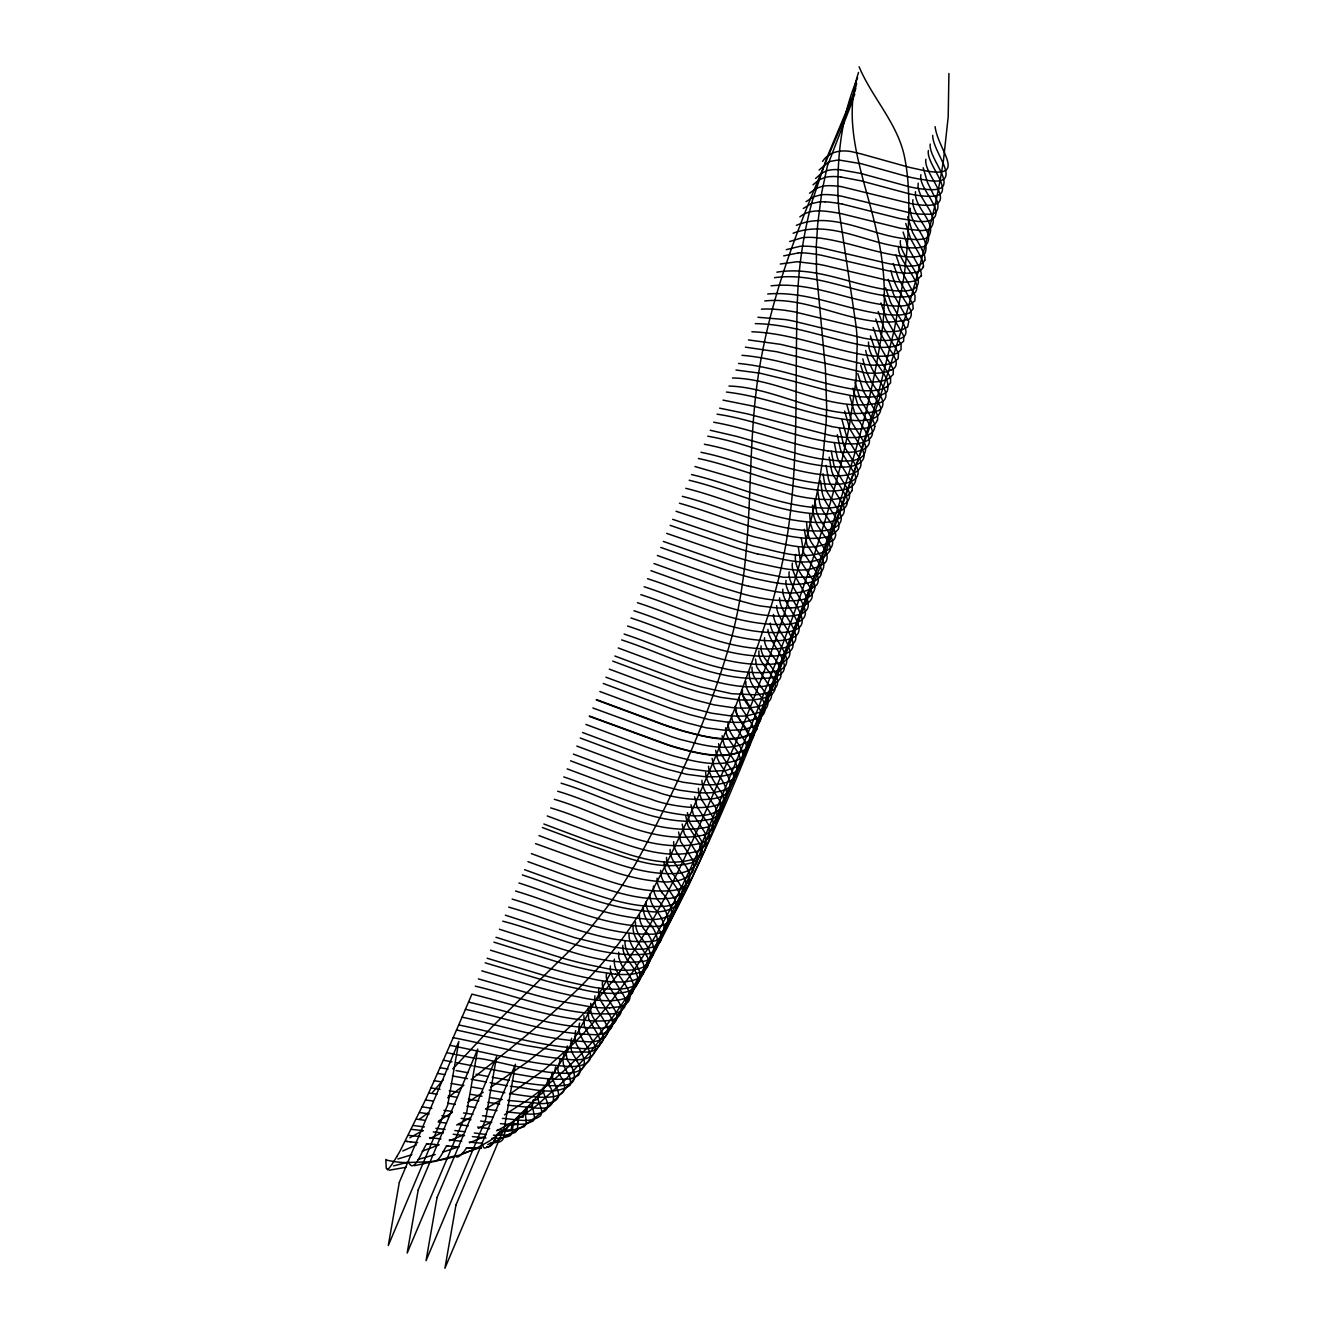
<?xml version="1.0" encoding="UTF-8"?>
<svg xmlns="http://www.w3.org/2000/svg" width="1335" height="1335" viewBox="0 0 1335 1335"><rect width="100%" height="100%" fill="white"/><g stroke="black" fill="none" stroke-linecap="round" stroke-linejoin="round"><path stroke-width="1.5" d="M712.106 758.297L713.674 765.723A225.949 62.278 22.9 0 0 715.076 768.86L716.678 771.914A190.021 52.382 22.9 0 0 718.614 775.068C751.905 820.491 670.837 807.692 651.28 799.181A156.529 43.137 22.9 0 1 627.066 791.221L567.158 768.877M798.28 546.699L800.332 560.783L812.548 579.557A116.712 32.174 22.9 0 1 815.068 587.133C812.631 604.204 788.868 600.516 776.436 600.299A110.054 30.338 22.9 0 1 744.062 594.292L716.344 585.865L653.95 563.537M750.437 741.442L750.487 738.088M750.637 739.623L749.853 744.179M715.627 750.353L717.145 757.713A202.069 55.703 22.9 0 0 722.152 767.074C755.36 811.313 676.444 800.282 657.054 791.872A156.979 43.271 22.9 0 1 630.47 783.178M908.551 223.079C909.185 201.518 908.968 179.741 904.83 158.498C898.405 124.072 872.306 98.306 859.089 66.75M718.58 743.712L720.032 751.021A198.231 54.652 22.9 0 0 725.105 760.416C729.177 766.674 735.869 773.499 733.282 781.626A142.611 39.316 22.9 0 1 720.6 791.221M694.601 796.778L696.92 806.407L707.734 823.461A97.505 26.884 22.9 0 1 708.868 825.864L709.402 834.926M722.118 735.752L723.97 744.146A196.963 54.284 22.9 0 0 728.66 752.423C732.748 758.68 739.423 765.506 736.82 773.633A153.709 42.37 22.9 0 1 735.602 776.102L734.767 777.254M690.979 804.721L693.265 814.35L704.146 831.421A98.273 27.084 22.9 0 1 705.28 833.841L705.831 842.902M795.627 554.442C793.357 567.725 804.104 577.137 810.095 587.55A115.594 31.856 22.9 0 1 812.264 595.327L812.164 596.528A108.836 30.004 22.9 0 1 811.229 599.448C806.941 606.24 798.063 607.558 790.67 607.976M725.656 727.792C724.922 742.377 743.545 750.904 740.358 765.639A154.91 42.703 22.9 0 1 739.139 768.126L737.32 770.328A124.622 34.36 22.9 0 1 734.767 772.231L731.48 773.816A158.097 43.571 22.9 0 1 728.543 774.834L721.267 776.319A118.965 32.791 22.9 0 1 716.661 776.72L709.536 776.786A148.335 40.884 22.9 0 1 703.178 776.486L686.641 774.283L666.799 769.16A180.058 49.629 22.9 0 1 658.956 766.741L648.159 763.186A145.899 40.217 22.9 0 1 640.116 760.366L580.208 738.005M728.076 722.352C727.275 736.92 746.031 745.414 742.777 760.166A155.794 42.954 22.9 0 1 741.576 762.652L739.74 764.855A120.667 33.258 22.9 0 1 737.905 766.307L726.223 770.428L711.872 771.28A154.843 42.687 22.9 0 1 705.548 770.996L689.144 768.843L669.152 763.67A186.566 51.431 22.9 0 1 661.276 761.234L650.479 757.679A143.412 39.533 22.9 0 1 642.435 754.859L582.527 732.498M687.375 812.648L689.594 822.277L700.558 839.398A99.124 27.317 22.9 0 1 701.693 841.801L702.243 850.879M678.564 832.022L680.683 841.651L690.312 856.169A111.456 30.722 22.9 0 1 692.097 859.323C701.593 879.465 671.722 883.787 658.172 881.35A98.206 27.067 22.9 0 1 629.202 876.327L624.096 874.976A89.345 24.631 22.9 0 1 616.336 872.69L535.569 843.637M685.773 816.136L687.992 825.764L698.989 842.902A99.674 27.468 22.9 0 1 700.124 845.305L700.675 854.383M731.613 714.392C730.379 729.895 757.112 743.445 742.11 757.846C720.566 768.793 694.601 761.617 672.59 755.66A197.313 54.385 22.9 0 1 664.663 753.19L653.883 749.636A139.775 38.531 22.9 0 1 645.84 746.816L585.932 724.454M742.293 690.028L742.243 693.599M742.46 689.661C740.524 704.746 762.235 713.741 756.695 729.16M757.729 726.19L756.061 716.711L742.911 695.201M583.896 1015.701L584.346 1026.448L591.522 1038.947M735.151 706.432L737.204 715.593L749.97 736.837M745.898 681.568C744.229 696.703 770.545 709.202 757.996 724.271A110.204 30.371 22.9 0 1 756.061 725.689L743.929 729.628L729.311 730.379A159.482 43.955 22.9 0 1 722.902 730.045L706.365 727.842L686.44 722.702A189.77 52.315 22.9 0 1 680.199 720.783L672.673 718.38A136.537 37.63 22.9 0 1 668.067 716.828L599.849 691.513M735.301 706.082C734.6 718.864 748.518 726.457 750.32 738.439M682.152 824.079L684.321 833.707L695.402 850.879A100.926 27.818 22.9 0 1 696.536 853.282C702.56 867.6 684.655 873.791 673.708 873.574C644.104 874.659 615.919 863.478 588.401 854.066A164.088 45.223 22.9 0 1 577.921 850.195L538.973 835.593M588.051 1008.209L588.652 1018.805L596.161 1031.805A139.574 38.465 22.9 0 1 599.599 1038.747L600.066 1041.834A112.157 30.922 22.9 0 1 599.615 1045.388L595.994 1049.827L589.653 1052.063L564.955 1051.963L525.79 1045.455L456.52 1029.986M749.352 673.474C748.134 688.092 767.909 696.553 764.705 711.655A136.988 37.764 22.9 0 1 763.52 714.142L761.634 716.328A111.556 30.755 22.9 0 1 759.698 717.746L744.78 721.985A122.403 33.742 22.9 0 1 740.041 722.335L732.731 722.335A146.566 40.4 22.9 0 1 726.223 721.968L709.319 719.615L689.778 714.592A172.866 47.643 22.9 0 1 683.62 712.723L676.077 710.32A132.399 36.496 22.9 0 1 671.472 708.785L603.253 683.47M590.754 1003.303L590.454 1009.494L591.789 1014.734A115.394 31.806 22.9 0 0 593.191 1017.637L599.298 1027.333A141.126 38.899 22.9 0 1 602.502 1033.774C606.841 1046.89 589.569 1049.594 580.241 1048.375C538.873 1046.173 499.073 1033.173 458.706 1024.946M618.656 952.239L618.756 957.395L620.825 963.269A192.323 53.016 22.9 0 0 622.277 966.089C656.47 1005.706 605.623 1003.469 579.74 997.145A198.481 54.718 22.9 0 1 574.884 996.194A228.952 63.112 22.9 0 1 535.485 986.548L481.785 970.845M738.856 698.122L740.842 707.216L750.887 722.419A101.777 28.052 22.9 0 1 752.59 725.556L754.141 731.23L753.507 736.019A154.993 42.72 22.9 0 1 752.489 738.138C732.848 754.742 702.36 744.796 679.999 739.373A211.447 58.289 22.9 0 1 671.622 736.753L592.89 707.984M614.367 959.181C613.065 971.196 623.662 979.79 628.201 989.986A119.499 32.941 22.9 0 1 629.336 992.94L629.92 996.561A103.479 28.519 22.9 0 1 618.322 1006.89L609.628 1007.842M752.039 667.15C750.954 681.434 769.227 689.527 767.892 704.096A131.898 36.362 22.9 0 1 766.39 707.934L765.522 709.069A115.177 31.74 22.9 0 1 762.519 711.538L747.517 715.744A131.18 36.162 22.9 0 1 728.793 715.643L711.622 713.19L692.381 708.284A161.852 44.622 22.9 0 1 686.273 706.432L682.519 705.264A130.546 35.978 22.9 0 1 673.307 702.227L605.906 677.195M594.909 995.81L594.576 1001.1L596.111 1007.091A124.372 34.276 22.9 0 0 597.496 1009.961L604.254 1020.741A143.98 39.683 22.9 0 1 606.958 1026.148C611.814 1038.146 596.144 1042.969 586.933 1041.667C544.33 1039.982 503.462 1025.897 462.06 1017.17M486.741 1147.266C496.587 1146.298 493.316 1132.013 503.045 1131.112A58.99 16.27 22.9 0 1 503.612 1130.979L503.812 1130.945A55.503 15.302 22.9 0 1 510.905 1130.478L512.406 1123.135M518.664 1117.595L517.329 1124.103C506.399 1121.634 505.047 1131.963 502.928 1139.272A70.922 19.558 22.9 0 1 499.741 1141.876L489.778 1143.444M524.338 1110.837L523.02 1117.295C511.822 1115.326 513.474 1126.657 511.872 1133.448A72.791 20.058 22.9 0 1 509.102 1136.235L501.927 1138.154L491.747 1138.388M527.776 1106.598L526.474 1113.04C515.21 1111.571 518.698 1123.252 517.246 1129.777A75.244 20.743 22.9 0 1 514.726 1132.647L506.883 1135.034L495.302 1135.317A112.908 31.122 22.9 0 1 493.416 1135.217M533.332 1099.79L532.048 1106.181C520.967 1105.914 527.258 1117.629 525.923 1123.836A75.861 20.909 22.9 0 1 523.804 1126.89L512.607 1130.111A96.187 26.516 22.9 0 1 501.259 1129.977L497.521 1129.644M538.906 1092.965L537.605 1099.306L533.7 1100.741L505.982 1128.793L489.978 1140.724L476.695 1148.133L461.877 1154.374L446.324 1158.93L431.071 1161.684M543.462 1087.124L542.177 1093.448C531.664 1097.503 545.831 1108.801 540.391 1115.843C529.811 1124.087 514.693 1118.847 502.427 1118.413M547.884 1079.631L546.699 1085.472C537.454 1091.179 551.272 1101.141 546.816 1108.834A75.895 20.926 22.9 0 1 545.514 1110.42A81.301 22.411 22.9 0 1 528.426 1114.124L506.449 1111.888M552.406 1072.172L551.322 1077.495A64.981 17.906 22.9 0 0 550.037 1078.68L548.802 1083.319A92.432 25.482 22.9 0 0 549.503 1086.306C556.294 1094.867 555.226 1109.485 540.942 1108.05A69.887 19.257 22.9 0 1 537.02 1108.184L507.734 1105.196M554.592 1071.871L555.594 1066.915M559.215 1063.912L560.116 1059.473M564.405 1051.897L563.587 1055.935A150.538 41.502 22.9 0 0 562.819 1058.805L563.487 1064.779A97.672 26.917 22.9 0 0 564.288 1066.765L569.895 1077.345L570.712 1083.553A75.16 20.709 22.9 0 1 569.962 1085.322C552.74 1096.869 529.561 1087.624 510.337 1086.29M567.525 1045.972L566.14 1053.415L567.025 1058.939A97.105 26.767 22.9 0 0 567.892 1060.975C573.783 1068.284 580.041 1083.536 565.389 1085.105A79.299 21.861 22.9 0 1 561.418 1085.655L550.537 1085.689A204.222 56.287 22.9 0 1 526.24 1083.202L512.223 1080.899M571.58 1038.263L570.512 1045.605L571.647 1051.346A97.388 26.85 22.9 0 0 572.598 1053.448L577.171 1061.108M575.635 1030.57L574.868 1037.796L576.253 1043.77A98.74 27.217 22.9 0 0 577.287 1045.922C615.785 1101.208 484.505 1054.967 476.278 1058.605M579.624 1023.111C576.119 1034.625 586.315 1042.952 590.053 1052.714M856.653 83.354L851.58 103.296L827.433 165.824L821.826 192.006L817.704 224.03L816.302 245.523L816.503 272.44L825.414 368.694L826.632 406.541A419.624 402.553 9.9 0 1 826.098 422.711L823.194 454.734A587.55 563.637 9.9 0 1 813.899 507.734C795.727 588.101 767.842 665.815 736.202 741.776C701.125 820.057 670.103 901.492 619.69 971.613M755.476 659.039L756.695 666.799L768.877 685.306A115.444 31.823 22.9 0 1 770.962 690.011L771.68 694.717M877.529 420.325L877.712 416.687A81.135 22.361 22.9 0 0 877.162 414.651A91.681 25.282 22.9 0 0 876.428 412.899L863.345 391.105L857.804 373.55M758.931 650.946C757.763 661.409 768.159 668.535 772.431 677.312A120.133 33.108 22.9 0 1 773.916 680.333M761.1 645.84C759.932 656.82 771.213 664.079 775.351 673.524A122.653 33.809 22.9 0 1 777.504 683.203A117.413 32.374 22.9 0 1 772.064 690.595L766.724 692.815A144.998 39.967 22.9 0 1 755.326 694.817L731.797 693.716L701.175 686.974A123.221 33.959 22.9 0 1 679.815 680.216L614.851 656.019M750.387 742.494L749.336 745.464M713.224 826.415L712.69 817.354A96.821 26.683 22.9 0 0 711.555 814.934L701.91 800.065L698.756 791.922A139.457 38.448 22.9 0 1 698.455 788.301M716.795 818.438L716.278 809.377A96.103 26.5 22.9 0 0 715.143 806.957L708.651 797.212M720.383 810.462L719.865 801.4A95.469 26.316 22.9 0 0 718.731 798.997L712.239 789.252M813.148 198.464L826.782 157.93L855.768 88.644M764.555 637.73C763.27 648.76 774.834 656.002 778.906 665.548A126.541 34.877 22.9 0 1 780.875 670.687L780.875 676.611A115.644 31.873 22.9 0 1 775.685 682.636L771.33 684.538A143.646 39.599 22.9 0 1 757.112 686.908L745.748 686.757A108.586 29.937 22.9 0 1 740.858 686.323M858.555 72.424C840.7 125.373 864.963 178.823 876.344 230.354C884.938 265.248 886.74 301.71 881.1 337.221C869.485 413.316 845.522 486.741 820.524 559.315C764.538 709.836 710.303 862.861 625.13 999.932M495.202 1138.588L492.999 1143.428L489.494 1146.248M495.268 1138.354L497.371 1134.116A72.641 20.025 22.9 0 1 500.291 1132.03L510.905 1130.495M921.033 275.811L917.512 279.766M852.164 490.779L852.381 484.221A82.903 22.862 22.9 0 0 851.546 482.068L838.48 460.492A197.964 54.568 22.9 0 1 837.178 457.037L834.375 443.053M854.817 94.151C818.872 178.857 779.173 263.429 761.935 354.459C746.766 430.554 753.641 508.702 742.193 585.181A532.598 510.921 9.9 0 1 731.58 637.746C709.169 716.711 674.976 792.106 635.51 863.929A506.065 485.473 9.9 0 1 605.523 909.118L588.752 930.245A425.164 407.859 9.9 0 1 577.972 942.443L492.081 1026.832L452.799 1068.901M857.604 77.847C842.101 113.959 837.312 153.759 837.946 192.791A302.644 290.329 9.9 0 0 838.814 208.944L856.169 326.524A277.446 266.149 9.9 0 1 857.237 342.678L856.035 380.442L849.828 422.828A745.33 715.009 9.9 0 1 840.733 464.864C818.388 551.288 786.899 634.993 754.308 717.98C718.764 801.467 688.059 888.192 637.796 964.354A780.257 748.501 9.9 0 1 628.618 977.787L609.244 1003.903A440.133 422.227 9.9 0 1 598.831 1016.486L584.163 1032.723A505.581 485.005 9.9 0 1 572.665 1044.437L544.113 1069.919L509.503 1094.383M767.942 629.486C768.61 645.422 804.254 673.374 768.493 678.046C716.878 682.736 669.219 655.368 621.659 639.916M396.662 1156.928L398.815 1153.223A163.387 9.979 -68.1 0 0 400.25 1150.67L425.448 1099.957A233.408 14.268 -68.1 0 0 434.209 1080.716L445.773 1054.617A450.579 27.534 -68.1 0 0 453.182 1037.679A423.395 25.882 -68.1 0 0 471.906 994.141C512.957 1004.12 553.591 1018.955 596.128 1021.075C604.722 1020.658 619.307 1022.176 621.376 1011.046A116.112 32.007 22.9 0 0 620.909 1007.174L619.69 1003.786A129.979 35.828 22.9 0 0 619.09 1002.518L610.412 988.484M770.278 623.145C770.412 639.248 806.824 667.283 770.796 672.122C719.248 676.762 671.639 649.444 624.129 634.075M773.499 614.417C772.932 630.754 810.345 658.973 773.95 663.979C722.485 668.501 674.993 641.351 627.533 626.032M776.703 605.689C775.451 622.26 813.899 650.696 777.053 655.802C725.706 660.274 678.297 633.19 630.938 617.971M779.59 597.863C778.171 614.884 817.17 643.87 779.156 648.576C728.109 652.515 681.134 625.948 633.991 610.762M792.406 563.12C788.885 580.041 830.136 611.78 791.939 615.869C741.209 619.507 694.467 593.558 647.525 578.706M782.811 589.135C780.758 606.407 820.708 635.644 782.26 640.399C731.313 644.288 684.438 617.788 637.396 602.702M756.862 728.793L756.027 730.379M749.018 746.081L749.486 745.097M789.185 571.847C785.914 589.603 827.7 619.357 788.351 624.196C737.671 627.617 691.029 601.718 644.137 586.766M786.031 580.425C783.311 597.913 824.229 627.4 785.347 632.239C734.534 635.961 687.759 609.644 640.783 594.659M610.963 972.464L565.623 1054.433L545.648 1085.655L532.849 1101.775L532.331 1105.196L534.584 1117.912A72.574 20.008 22.9 0 1 532.882 1121.116L526.19 1123.92L513.958 1124.637M427.016 1143.711C423.178 1147.199 414.584 1174.633 408.961 1162.835M446.841 1145.814C442.669 1150.737 439.816 1163.035 431.555 1161.617M748.651 746.682L749.169 745.714M756.544 729.411L755.627 730.963M748.267 747.25L748.818 746.315M748.434 746.899L746.832 748.885M755.794 730.595L752.973 733.549M614.4 948.951C574.017 998.997 522.986 1038.847 472.69 1078.346M432.423 1092.547L443.22 1079.881M748 747.45L746.265 749.386M755.36 731.163C734.701 746.131 705.531 736.77 682.953 731.163A209.311 57.689 22.9 0 1 676.645 729.21L669.102 726.791A142.828 39.366 22.9 0 1 664.513 725.239L596.294 699.94M822.544 161.418C830.053 150.221 844.237 149.17 856.186 152.807A74.944 20.659 22.9 0 1 860.725 153.792L908.568 167.125A90.663 24.998 22.9 0 0 917.295 169.078C971.88 181.927 937.971 151.372 935.117 126.641M819.039 170.062L828.685 162.002A95.052 26.199 22.9 0 1 830.136 161.418L837.095 160.183A48.711 13.433 22.9 0 1 839.899 160.167L861.559 163.788L907.583 176.637A82.186 22.645 22.9 0 0 923.486 179.674C968.259 188.636 932.581 153.709 932.681 135.369M815.585 178.489L821.709 173.15L826.982 170.746A70.238 19.357 22.9 0 1 840.282 169.695M812.998 184.797L818.956 179.975L824.546 177.555A71.906 19.825 22.9 0 1 840.766 176.954M577.638 1075.526L572.081 1078.363A72.891 20.092 22.9 0 1 568.426 1079.047L557.229 1079.297A181.977 50.163 22.9 0 1 534.834 1077.262L512.807 1073.49M799.815 216.904C810.328 208.227 825.063 210.93 837.429 212.932A115.761 31.907 22.9 0 1 841.901 213.8L900.541 228.285L920.716 230.605A69.971 19.291 22.9 0 0 929.694 228.902C942.644 216.404 915.576 198.581 918.246 183.179M539.941 1113.791C604.288 1057.403 640.066 976.853 677.279 901.592C714.125 826.298 745.748 748.568 777.287 670.938C837.512 519.131 897.354 366.474 934.567 207.042A658.989 632.173 9.9 0 0 943.528 159.783L948.2 116.762L948.918 73.458M551.889 1042.718L525.907 1062.977L490.913 1087.124M809.544 193.225L816.202 188.419L822.66 186.216A74.259 20.476 22.9 0 1 841.384 186.65L909.602 203.337A72.04 19.858 22.9 0 0 916.528 204.505A73.642 20.292 22.9 0 0 926.79 205.306C959.481 205.457 922.835 174.051 925.906 159.249M803.286 208.477L811.179 203.671L819.256 201.919A66.55 18.34 22.9 0 1 822.961 201.802L825.13 201.852M806.09 201.635L813.432 196.846L820.791 194.893M463.879 1085.255L447.676 1097.837M746.432 749.018C725.305 761.417 698.155 753.491 676.027 747.633A208.427 57.455 22.9 0 1 668.067 745.164L589.336 716.394M419.457 1119.331L428.402 1112.589M796.361 225.331C833.224 209.829 871.855 236.712 909.352 239.099A65.081 17.939 22.9 0 0 914.525 239.482L916.21 239.516A70.738 19.508 22.9 0 0 927.758 237.496C938.956 223.562 913.457 207.826 915.51 191.689M745.814 749.502C724.187 760.283 698.222 753.357 676.178 747.266A208.994 57.605 22.9 0 1 668.218 744.796L589.486 716.027M483.203 1092.23L467.867 1102.343M886.607 387.117L890.595 382.811L890.578 377.621L876.244 353.041L870.403 335.919M452.448 1112.322L438.447 1121.116M501.693 1099.289L485.873 1108.801M793.107 233.241C831.355 218.673 870.086 245.94 908.751 247.693A71.005 19.574 22.9 0 0 913.524 247.893A73.241 20.192 22.9 0 0 925.105 246.024C938.004 232.991 910.42 215.552 912.94 199.683M909.686 312.624L913.207 308.769L912.79 304.096L898.572 278.798L893.248 263.512M504.513 1114.808L526.207 1100.958A399.031 382.795 9.9 0 0 624.897 999.781M888.91 378.623L893.198 374.451L893.365 369.328L879.131 344.78L873.107 327.459M422.644 1130.545L409.828 1137.821M752.439 733.649C730.545 743.411 705.13 736.953 683.12 730.796A206.975 57.055 22.9 0 1 676.795 728.843L669.269 726.424A143.996 39.7 22.9 0 1 664.663 724.872L596.445 699.573M897.187 353.358L901.025 349.72L901.092 344.53L886.774 319.649L880.866 302.962M891.196 370.129C901.008 366.007 894.133 355.577 890.095 349.837M443.404 1131.896L429.987 1138.521M893.265 362.619L898.121 358.698L898.488 353.258L883.954 327.943L878.196 311.472M478.314 1128.392L488.31 1123.586A286.658 274.993 9.9 0 0 491.614 1121.917M416.42 1144.879L402.736 1150.97M489.177 1146.381L486.925 1147.216M910.437 304.263L914.892 300.792L915.042 295.586L901.259 270.471L895.935 254.952M484.905 1136.369L469.503 1142.793M898.505 345.214L903.561 341.326L903.862 336.22L888.976 310.087L883.52 294.468M487.675 1144.596L492.782 1142.393A214.167 205.457 9.9 0 0 539.957 1113.807M463.045 1135.117L449.378 1140.741M786.265 249.662L799.932 246.324A90.496 24.948 22.9 0 1 820.107 247.559M789.686 241.518L802.068 237.763A84.973 23.429 22.9 0 1 820.04 238.114C849.477 242.035 877.312 253.984 906.932 256.804A70.488 19.424 22.9 0 0 912.673 256.954A73.175 20.175 22.9 0 0 924.838 253.733C931.179 238.114 909.452 224.914 910.286 208.26M439.232 1144.796L422.194 1151.17M480.784 1147.316L461.459 1153.941M783.662 255.869L798.514 252.899M703.678 835.042C651.714 845.989 602.486 813.265 554.309 799.315M692.598 859.473C658.522 868.684 623.962 852.181 591.989 842.001A179.808 49.562 22.9 0 1 582.811 838.597L543.862 823.995M699.824 843.536C647.942 854.467 598.781 821.843 550.671 807.909M696.219 851.513C661.576 860.758 626.532 843.904 594.075 833.474A195.377 53.851 22.9 0 1 586.215 830.537L547.267 815.952M459.073 1146.682L442.636 1152.205M706.832 827.249C654.851 837.612 605.856 805.372 557.713 791.255M726.44 392.056C770.562 397.062 811.68 417.271 856.052 420.575C864.846 420.659 880.499 420.375 880.766 408.51A78.498 21.644 22.9 0 0 880.266 406.491L866.215 382.427L860.674 365.156M710.437 819.289C658.389 829.636 609.311 797.295 561.101 783.211M899.189 338.856C912.706 335.486 902.577 322.119 898.138 315.327M411.848 1154.725L397.88 1158.964M435.16 1154.525L418.189 1159.447M912.039 289.895C932.03 280.667 897.938 256.22 900.424 240.617M901.242 330.279L907.6 326.975L908.785 321.451L893.983 295.285L888.242 279.332M456.103 1155.559L436.211 1160.849M780.257 264.013L797.078 261.727L818.655 264.297A177.221 48.844 22.9 0 1 824.179 265.365L886.974 280.216A80.017 22.061 22.9 0 0 917.495 279.749M408.71 1162.017L393.475 1165.906M720.533 791.188L714.392 792.373A126.625 34.91 22.9 0 1 696.219 792.506L679.331 790.17L659.924 785.18A158.398 43.654 22.9 0 1 633.307 776.469L573.399 754.108M431.205 1162.067L414.417 1165.689M776.837 272.173C814.483 265.915 850.695 284.405 887.375 289.795M387.534 1169.327L386.249 1168.225L385.832 1159.397M774.534 277.68C812.965 272.24 849.577 290.913 887.091 296.02A82.503 22.745 22.9 0 0 910.854 295.736C930.211 286.357 896.236 262.027 898.622 246.391M405.974 1167.307L389.036 1170.244M771.113 285.823C810.695 281.485 847.925 300.492 886.674 305.248A84.255 23.229 22.9 0 0 910.403 304.246M808.91 577.171L783.578 577.304L754.876 571.747A142.878 39.383 22.9 0 1 728.443 564.038L663.295 541.426M430.254 1161.784L404.038 1162.618M767.692 293.984C808.376 290.613 846.256 310.387 886.223 314.476M481.201 1148.183L469.169 1148.05M481.418 1148.167L476.228 1148.334M764.771 300.959C813.866 295.652 861.275 332.432 909.435 319.065C915.343 311.906 905.781 303.646 902.794 297.037C897.304 289.111 893.115 280.267 890.946 270.838M757.946 317.263L785.481 319.599A145.131 40 22.9 0 1 792.89 320.967L863.828 338.189A101.36 27.935 22.9 0 0 898.956 338.723M755.276 323.621C792.439 324.138 827.433 338.656 863.595 345.448A100.108 27.601 22.9 0 0 898.221 345.064M571.764 1066.648C530.479 1064.596 490.279 1053.215 449.862 1045.305M751.855 331.781C790.053 333.049 825.964 348.168 863.311 354.743A98.807 27.234 22.9 0 0 896.853 353.191M475.694 1148.334L473.524 1148.284M736.002 370.029L759.849 373.166L792.089 380.926A281.134 77.497 22.9 0 1 799.715 382.961L832.623 391.889L852.965 395.944A97.221 26.8 22.9 0 0 880.916 395.227L885.088 393.208A121.986 33.625 22.9 0 0 887.091 391.505C892.948 374.518 867.45 360.533 868.534 342.044M748.434 339.924L780.558 344.347L863.011 364.038M473.258 1148.267L470.721 1148.15M745.414 347.15L776.72 351.739L862.76 372.281M470.437 1148.133L466.399 1147.85M482.169 1143.244L469.236 1142.126M741.993 355.31C783.078 358.698 821.476 375.502 862.093 381.426M485.94 1138.037L472.373 1136.586M732.381 377.989C782.393 378.706 830.871 414.451 880.933 402.419C890.495 397.98 884.154 387.384 879.748 381.593C873.023 372.231 868.05 361.752 865.664 350.438M408.36 1135.351L420.408 1136.569M840.416 169.779L860.658 173.416L909.352 186.783A72.374 19.942 22.9 0 0 916.995 188.268A74.51 20.542 22.9 0 0 928.209 189.52C963.82 192.39 927.892 159.132 930.228 144.046M615.669 974.283L597.045 971.53M427.617 1143.778L434.626 1144.495M426.716 1143.678L428.335 1143.845M434.242 1144.462L438.264 1144.879M411.397 1129.343L423.362 1130.695M426.416 1143.644L427.367 1143.745M458.606 1147.099L453.7 1146.565M738.572 363.454C779.84 367.342 818.388 384.38 859.273 390.137M446.357 1145.764L448.093 1145.947M447.358 1145.864L454.417 1146.648M405.623 1141.291L410.646 1141.876M728.977 386.049C779.006 387.45 828.101 423.562 878.213 410.746C887.491 405.94 880.916 395.544 876.561 389.72C869.869 380.492 865.163 370.029 862.827 358.865M453.182 1134.249L464.547 1135.601M461.726 1141.308L449.311 1139.873M406.441 1141.375L407.509 1141.508M454.851 1130.545L465.081 1131.763M429.553 1137.604L440.917 1138.905M417.688 1142.693L410.179 1141.809M445.122 1129.427L435.844 1128.325M486.374 1134.566L474.325 1132.981M443.287 1133.115L433.291 1131.913M840.816 176.988L860.608 180.759L909.469 193.875A72.29 19.925 22.9 0 0 916.795 195.227A74.176 20.442 22.9 0 0 927.608 196.278C962.018 197.997 925.689 165.473 928.376 150.555M591.305 1006.991L559.782 1001.2A295.352 81.418 22.9 0 1 535.452 995.126L478.381 978.889M457.588 1124.487L468.285 1125.822M446.491 1123.119L438.197 1122.067M424.43 1126.924L413.316 1125.505M452.064 1111.404L443.887 1110.32M491.614 1122.551L480.617 1121.033M477.596 1127.024L489.661 1128.692M497.004 1110.637L485.94 1109.085M441.918 1115.743L448.31 1116.611M461.192 1118.346L470.938 1119.681M493.049 1117.178L482.536 1115.71M425.448 1099.957L432.724 1100.991M424.53 1120.265L416.42 1119.114M507.734 1100.357L542.16 1103.594A82.303 22.695 22.9 0 0 558.581 1094.817L558.447 1093.165A115.177 31.74 22.9 0 0 557.129 1088.943L553.474 1081.25M499.674 1104.095L487.892 1102.326M463.512 1112.973L473.024 1114.341M723.036 400.116L753.741 406.257L831.538 426.482M428.668 1092.948L436.996 1094.183M429.136 1113.957L419.574 1112.522M786.265 310.521L788.484 310.855A114.927 31.673 22.9 0 1 795.076 311.99L863.294 328.543A100.759 27.768 22.9 0 0 901.392 330.346M430.955 1087.925L440.033 1089.327M475.744 1107.583L466.95 1106.231M422.244 1106.832L431.873 1108.4M502.01 1099.506L489.745 1097.537M447.676 1103.244L455.285 1104.412M719.632 408.16L747.466 413.9L830.287 435.394A105.298 29.02 22.9 0 0 874.675 426.366M828.084 450.946C789.185 444.605 752.473 429.069 713.691 422.227M509.536 1093.498C525.022 1095.685 582.611 1107.449 559.115 1074.108A106.616 29.387 22.9 0 1 559.298 1063.945M448.31 1095.918L456.904 1097.287M434.209 1080.699L440.934 1081.784M820.074 247.542L887.324 263.345A103.062 28.402 22.9 0 0 894.684 264.697L906.565 266.065A68.936 19.007 22.9 0 0 911.955 266.065M449.244 1090.778L458.539 1092.297M468.452 1099.172L478.814 1100.858M504.88 1092.748L489.161 1090.044M451.147 1083.469L461.443 1085.222M471.038 1094.383L482.002 1096.219M717.079 414.184C762.469 420.875 805.139 442.803 851.413 443.887C860.007 444.171 876.077 440.967 871.738 428.919A122.069 33.642 22.9 0 0 869.385 424.38M437.48 1073.373L444.922 1074.642M507.2 1085.739L490.129 1082.718M471.806 1087.024L482.219 1088.843M452.398 1075.943L467.434 1078.63M440.016 1067.666L447.993 1069.101M704.379 444.255C748.568 452.482 790.086 474.275 835.543 475.711C845.339 476.195 865.497 473.908 860.024 459.407A124.238 34.243 22.9 0 0 857.821 455.302L846.841 437.363L841.934 419.557M509.052 1080.332L492.214 1077.262M471.222 1079.297L486.34 1082.034M600.5 967.174C626.215 973.816 671.822 972.531 639.365 935.651A162.67 44.839 22.9 0 1 635.51 922.034M456.003 1070.553L468.051 1072.773M476.094 1074.274L488.176 1076.511M511.372 1073.223L473.758 1066.048M710.287 430.27L737.154 436.495L799.531 454.317A135.419 37.33 22.9 0 0 820.007 458.806C832.623 459.741 868.868 468.068 865.43 445.223A124.906 34.426 22.9 0 0 863.011 440.633L852.047 422.678L846.891 404.939M443.32 1060.19L451.998 1061.842M707.767 436.211C753.591 443.988 796.828 467.784 844.02 467.033C852.731 467.25 868.1 462.978 863.094 451.23A127.142 35.044 22.9 0 0 860.624 446.624L849.694 428.668L844.671 411.063M456.353 1062.677L472.306 1065.764M700.975 452.298C745.214 461.142 786.949 482.853 832.589 484.305C842.485 484.789 862.961 482.235 857.02 467.617A98.873 27.251 22.9 0 0 856.352 466.265L844.02 446.057L839.314 428.101M581.276 989.352C606.457 995.676 661.793 999.832 626.515 958.78M842.335 204.088L899.49 218.473L917.846 221.426A70.304 19.374 22.9 0 0 929.127 220.909C949.485 213.45 917.412 188.719 920.966 174.668M446.624 1052.664L454.417 1054.216M455.969 1054.516L474.726 1058.288M453.182 1037.679C492.131 1045.222 530.612 1056.519 570.312 1059.606C579.323 1060.441 597.663 1059.489 595.026 1046.323A134.451 37.063 22.9 0 0 591.455 1038.93M698.355 458.489C742.577 467.751 784.429 489.411 830.153 490.946C839.648 490.93 858.071 489.828 855.518 476.061A84.606 23.329 22.9 0 0 854.7 473.925L841.451 451.864A201.518 55.553 22.9 0 1 840.316 448.877L837.295 434.693M694.951 466.532L794.976 495.418M691.547 474.576C736.169 484.855 778.705 507.116 825.163 508.118C834.642 508.151 852.398 505.798 849.177 492.348A84.205 23.212 22.9 0 0 848.309 490.179L835.46 469.102A195.794 53.967 22.9 0 1 833.941 465.164L831.305 451.33M465.431 1009.327C507.851 1018.638 549.853 1033.757 593.708 1034.608C602.853 1035.893 616.787 1029.485 611.413 1018.522A151.906 41.869 22.9 0 0 608.877 1013.599L602.719 1003.853M748.585 586.249C769.778 589.736 797.796 600.149 816.636 585.014A110.288 30.405 22.9 0 0 818.055 581.876A113.859 31.389 22.9 0 0 815.785 571.43L803.62 552.69L801.3 538.005M468.518 1002.084C511.305 1011.813 553.725 1027.683 598.08 1028.067C607.475 1029.352 621.526 1022.627 615.518 1011.529A157.48 43.404 22.9 0 0 613.182 1007.074L606.657 996.794A150.922 41.602 22.9 0 1 602.652 981.308M689.16 480.25C733.95 490.829 776.72 513.541 823.495 514.092C832.94 514.159 850.428 511.372 846.924 498.089A84.989 23.429 22.9 0 0 846.023 495.919L833.39 475.327A195.244 53.817 22.9 0 1 831.672 470.905L829.152 457.171M757.729 554.075C777.921 556.628 816.286 572.698 830.253 550.02A106.316 29.303 22.9 0 0 827.833 540.992L818.171 526.524A155.06 42.737 22.9 0 1 816.403 523.353L813.733 515.844L812.498 505.214M685.756 488.31C731.013 499.39 774.484 522.719 821.959 522.519C831.204 522.569 847.642 518.898 843.737 506.215A86.174 23.746 22.9 0 0 842.802 504.029L830.37 483.938A193.842 53.433 22.9 0 1 828.451 479.015L826.081 465.431M475.293 986.165C519.448 996.594 563.387 1015.351 609.478 1013.799C619.507 1014.817 630.637 1006.29 623.879 996.06A135.302 37.297 22.9 0 0 623.228 994.775L614.167 980.174M682.352 496.353C727.809 507.917 771.713 531.597 819.59 530.98C828.785 531.03 844.905 526.808 840.533 514.342A88.577 24.414 22.9 0 0 839.565 512.139L827.099 492.048A191.422 52.766 22.9 0 1 825.23 487.142L823.011 473.708M679.415 503.212C720.049 514.642 759.164 533.099 801.467 537.888A128.344 35.377 22.9 0 0 819.757 538.038L825.047 537.271A112.741 31.072 22.9 0 0 828.418 536.403L834.358 533.499L838.146 529.361A95.603 26.35 22.9 0 0 838.43 522.753A90.88 25.048 22.9 0 0 837.045 519.448L826.498 503.128A210.112 57.922 22.9 0 1 823.929 497.988L823.511 497.004A185.315 51.08 22.9 0 1 822.293 493.199L820.524 480.867M560.633 957.529L495.986 937.27M676.044 511.272L741.359 532.915A174.852 48.194 22.9 0 0 754.909 537.037C779.356 542.144 810.195 555.21 833.457 540.024A106.032 29.22 22.9 0 0 835.693 534.267L833.407 526.774L823.895 512.373A190.338 52.465 22.9 0 1 819.64 503.195L817.587 489.695M485.172 962.819L540.959 979.473A201.268 55.486 22.9 0 0 581.242 989.318M672.64 519.315L737.921 541.259A164.155 45.24 22.9 0 0 754.091 546.115C777.888 551.055 808.059 563.253 830.52 548.268A102.495 28.252 22.9 0 0 832.239 545.247A104.547 28.819 22.9 0 0 832.106 539.273A101.977 28.102 22.9 0 0 830.22 534.918L820.608 520.466A175.936 48.494 22.9 0 1 816.486 511.338L814.684 498.556M487.108 958.246L544.563 975.585A191.356 52.749 22.9 0 0 584.864 985.43C609.978 991.788 663.612 994.976 628.902 954.809A158.381 43.654 22.9 0 1 625.064 941.158M490.512 950.203L546.716 967.491A182.278 50.246 22.9 0 0 591.355 978.672C617.12 984.963 666.649 986.198 632.873 947.399A160.283 44.188 22.9 0 1 629.069 933.832M670.103 525.339L735.335 547.467A157.547 43.421 22.9 0 0 757.713 554.058M493.9 942.16L556.929 961.767A176.003 48.511 22.9 0 0 596.979 971.463M666.699 533.383L731.897 555.76A149.67 41.252 22.9 0 0 756.294 562.886C777.821 566.808 805.589 577.02 825.247 562.602A105.415 29.053 22.9 0 0 826.816 559.532A108.769 29.987 22.9 0 0 825.948 551.806A107.584 29.654 22.9 0 0 824.646 549.136L814.884 534.617A138.873 38.281 22.9 0 1 813.132 531.464L810.612 524.071L809.594 514.075M499.373 929.227L526.441 937.837C563.821 948.534 602.118 965.806 641.835 961.517C661.526 960.032 652.848 937.854 643.62 928.759A163.07 44.956 22.9 0 1 639.465 914.692M505.331 915.176L575.135 937.771L612.682 946.982L630.053 949.235L643.72 949.152L654.217 946.765L659.974 942.059L688.893 884.972L703.512 853.082L777.571 674.576L823.161 559.382L855.268 468.935L876.094 402.202L894.367 329.511L903.979 276.595A583.211 559.482 9.9 0 0 908.518 223.079M502.778 921.183C549.286 933.215 595.76 958.447 645.122 954.141C664.596 953.123 657.871 930.862 647.859 921.851A161.802 44.606 22.9 0 1 643.353 907.299M512.123 899.089C557.479 912.472 602.235 935.051 650.545 934.183C673.891 934.967 670.654 912.706 658.105 900.541A150.555 41.502 22.9 0 1 653.483 886.106M508.718 907.133C554.459 919.982 599.765 943.328 648.393 941.609C671.021 941.642 665.898 919.965 654.484 908.501A154.543 42.603 22.9 0 1 649.911 893.983M518.931 882.986C561.084 896.402 602.352 916.177 647.074 919.114C659.49 921.25 683.737 915.176 674.025 897.888A126.591 34.894 22.9 0 0 672.94 896.002L665.347 884.588A143.129 39.449 22.9 0 1 660.658 870.353M515.544 891.029C561.067 904.563 606.09 928.059 654.734 926.407C677.963 926.74 673.975 904.546 661.743 892.548M660.758 547.45L725.873 570.229A138.59 38.198 22.9 0 0 753.824 578.372C773.482 582.527 795.36 588.268 814.917 580.792A135.452 37.347 22.9 0 0 817.103 579.473L819.34 577.438A113.341 31.239 22.9 0 0 820.875 567.692A110.121 30.355 22.9 0 0 819.006 563.32L806.907 544.597L804.321 529.311M527.959 861.642L566.974 875.877A185.982 51.264 22.9 0 0 577.471 879.665C606.39 889.027 636.144 901.008 667.116 898.438C678.213 898.989 691.73 888.576 683.754 876.828A141.76 39.082 22.9 0 0 681.734 873.474L674.943 863.478A134.451 37.063 22.9 0 1 670.137 849.461M524.555 869.686L563.604 883.77A204.121 56.27 22.9 0 0 570.162 886.123C599.732 895.735 629.936 908.067 661.576 906.332C672.907 907.249 688.66 897.537 680.082 884.771A139.708 38.515 22.9 0 0 678.38 881.901L671.321 871.438M522.335 874.942C564.572 888.576 605.923 908.868 650.863 911.588C663.345 913.507 687.492 907.199 677.679 889.944A139.775 38.531 22.9 0 0 675.994 887.091L668.968 876.628M531.363 853.599L570.345 868A175.553 48.394 22.9 0 0 583.462 872.74C611.647 881.868 640.783 893.566 670.971 890.562C680.883 890.528 693.95 882.635 688.443 871.104A104.631 28.836 22.9 0 0 687.408 868.885M657.354 555.493L725.055 579.357A133.817 36.879 22.9 0 0 748.585 586.265M542.377 827.533L581.326 842.135A177.104 48.811 22.9 0 0 591.805 846.023C623.311 856.019 657.454 872.105 691.013 862.961A137.905 38.014 22.9 0 0 700.875 854.467M650.896 570.662L720.032 595.41L754.942 604.905A96.387 26.566 22.9 0 0 761.617 606.123L773.699 607.609A148.085 40.818 22.9 0 0 790.67 607.976M563.77 776.92C605.339 790.854 645.656 811.897 689.995 815.501C702.744 817.07 728.81 814.066 722.669 795.176A96.037 26.466 22.9 0 0 721.534 792.773L715.043 783.028A181.977 50.163 22.9 0 1 708.551 766.257M570.562 760.817L630.47 783.178M576.803 746.065L636.712 768.426A150.972 41.619 22.9 0 0 647.475 772.147L655.552 774.767A171.114 47.176 22.9 0 0 663.361 777.17L682.986 782.227L699.707 784.496A140.108 38.615 22.9 0 0 706.098 784.83L713.224 784.746A119.766 33.008 22.9 0 0 717.83 784.346L725.089 782.844A138.723 38.248 22.9 0 0 734.834 777.287M618.255 647.959L683.22 672.173A116.362 32.073 22.9 0 0 740.958 686.407M612.715 661.092L678.48 685.573A126.558 34.894 22.9 0 0 699.056 692.064L720.683 697.354L738.155 699.74A125.79 34.677 22.9 0 0 754.525 699.724L761.1 698.722A156.112 43.037 22.9 0 0 764.454 697.838L769.778 695.618A119.85 33.041 22.9 0 0 773.799 680.299M609.311 669.135L675.076 693.616A133.266 36.729 22.9 0 0 695.719 700.157L714.559 704.947L732.131 707.583A127.893 35.244 22.9 0 0 751.021 707.734L757.529 706.699A160.901 44.355 22.9 0 0 760.867 705.814L766.156 703.578A121.151 33.392 22.9 0 0 771.597 694.684M678.547 855.518L685.422 865.547A138.306 38.131 22.9 0 1 687.425 868.885M897.47 314.276L890.578 302.327L885.589 287.826M889.41 348.752L880.85 334.067L875.81 318.982M866.265 432.523L855.017 414.05L849.911 396.628M869.419 424.38L858.138 405.89L852.798 388.235M872.055 418.756L860.241 399.265L854.934 381.943M933.449 194.543L927.408 182.244L923.186 167.759M933.732 195.077C939.757 201.919 940.758 216.036 927.358 214.134A71.656 19.758 22.9 0 1 916.177 213.75A68.786 18.957 22.9 0 1 909.769 212.816L841.901 196.262A77.847 21.46 22.9 0 0 820.658 194.81M921.968 249.178L912.623 232.49L907.7 216.887M920.366 256.086L910.637 238.832L905.731 223.446M646.657 956.01L636.845 939.973A161.618 44.556 22.9 0 1 633.074 926.507M918.88 266.533L908.234 247.693L903.111 232.056M806.59 522.803L807.441 532.281L809.844 539.557A127.826 35.244 22.9 0 0 811.597 542.711L821.425 557.246A107.801 29.72 22.9 0 1 823.294 561.618L823.678 563.236A118.248 32.591 22.9 0 1 808.81 577.104M874.809 426.416L874.642 424.864A84.088 23.179 22.9 0 0 874.058 422.811A114.226 31.489 22.9 0 0 872.039 418.756M496.57 1130.778A251.147 240.917 9.9 0 0 536.92 1105.297L565.556 1079.531L591.005 1051.129A513.841 492.932 9.9 0 0 623.261 1007.141L642.619 974.734L660.825 940.19L661.292 935.935L659.957 931.012L650.846 916.411A159.583 43.988 22.9 0 1 646.19 901.642M469.82 1117.929A829.335 795.593 9.9 0 1 456.687 1125.038M619.874 971.747A431.873 414.301 9.9 0 1 551.739 1042.552M812.982 198.414A469.536 450.446 9.9 0 0 797.696 293.299C793.541 391.656 802.569 492.048 776.136 588.151A578.806 555.26 9.9 0 1 771.947 603.67C737.587 708.718 695.919 812.097 642.335 908.901A407.309 390.738 9.9 0 1 614.417 948.968M486.991 1147.199A406.441 24.831 -68.1 0 1 482.736 1145.013M466.666 1147.9A405.957 24.814 -68.1 0 1 455.869 1156.36M404.038 1162.568A94.368 90.53 9.9 0 1 386.783 1160.132M396.845 1156.46A215.469 13.166 -68.1 0 1 387.334 1169.827M589.92 1052.664A97.622 26.9 22.9 0 1 571.63 1066.565M825.08 201.819A86.391 23.813 22.9 0 1 842.368 204.121M911.938 266.049A72.974 20.108 22.9 0 0 923.67 261.877A68.903 18.99 22.9 0 0 924.538 260.275M921.584 249.061A124.806 34.41 22.9 0 1 924.955 260.442M911.805 289.762A81.585 22.495 22.9 0 1 887.458 289.862M918.614 266.449A125.523 34.61 22.9 0 1 921.417 275.961M798.33 252.766A98.79 27.234 22.9 0 1 821.092 255.169L888.042 270.771A81.468 22.461 22.9 0 0 911.621 273.108M922.702 267.834A73.091 20.142 22.9 0 1 911.371 272.957M923.086 266.833A69.821 19.241 22.9 0 1 922.719 267.851M919.999 255.986A128.961 35.544 22.9 0 1 923.47 266.983M909.853 312.707A86.591 23.863 22.9 0 1 886.173 314.426M761.417 309.153A132.248 36.462 22.9 0 1 786.232 310.488M892.915 362.452A97.422 26.85 22.9 0 1 863.228 364.205M886.24 386.933A100.392 27.668 22.9 0 1 859.556 390.337M888.409 378.389A101.293 27.918 22.9 0 1 862.36 381.626M890.762 369.928A97.805 26.95 22.9 0 1 863.111 372.548M877.212 420.191A104.764 28.886 22.9 0 1 831.622 426.549M827.817 450.729A108.018 29.77 22.9 0 0 869.469 440.717L869.252 439.165A85.59 23.596 22.9 0 0 868.618 437.079A122.136 33.659 22.9 0 0 866.231 432.523M851.813 490.629A117.764 32.457 22.9 0 1 795.126 495.569M713.391 826.482A137.522 37.914 22.9 0 1 703.929 835.159M717.029 818.522A139.107 38.348 22.9 0 1 707.066 827.383M708.768 797.245A169.762 46.792 22.9 0 1 701.926 780.324M720.566 810.529A138.69 38.231 22.9 0 1 710.704 819.423M712.273 789.252A175.936 48.494 22.9 0 1 705.664 772.431M702.46 850.962A137.839 37.997 22.9 0 1 692.765 859.556M706.031 842.986A137.438 37.881 22.9 0 1 696.419 851.613M709.586 835.009A137.455 37.897 22.9 0 1 700.041 843.653M671.455 871.471A137.605 37.931 22.9 0 1 666.565 857.337M678.714 855.568A131.314 36.195 22.9 0 1 673.691 841.601M661.826 892.581A146.8 40.467 22.9 0 1 657.087 878.213M669.085 876.678A139.741 38.515 22.9 0 1 664.229 862.477M600.45 967.124A168.01 46.308 22.9 0 1 560.667 957.562M647.058 956.144A113.592 31.306 22.9 0 1 615.485 974.149M609.611 1007.825A125.373 34.56 22.9 0 1 591.322 1006.991M626.632 958.814A155.828 42.954 22.9 0 1 622.811 945.33M610.512 988.517A148.052 40.818 22.9 0 1 606.541 973.649M614.334 980.224A145.732 40.167 22.9 0 1 610.429 965.973M602.569 1003.803A152.874 42.136 22.9 0 1 599.014 988.284M576.987 1061.041A105.882 29.186 22.9 0 1 578.022 1075.693M553.558 1081.283A88.928 24.514 22.9 0 1 554.509 1071.838M514.042 1124.687A172.132 47.443 22.9 0 1 500.425 1123.603M399.332 1182.293L388.301 1245.488L447.809 1104.679L458.839 1041.484L399.332 1182.293M418.205 1189.885L407.175 1253.064L466.683 1112.272L477.713 1049.076L418.205 1189.885M437.079 1197.478L426.049 1260.657L485.556 1119.848L496.587 1056.669L437.079 1197.478M455.953 1205.054L444.922 1268.25L504.43 1127.441L515.46 1064.245L455.953 1205.054"/></g></svg>
